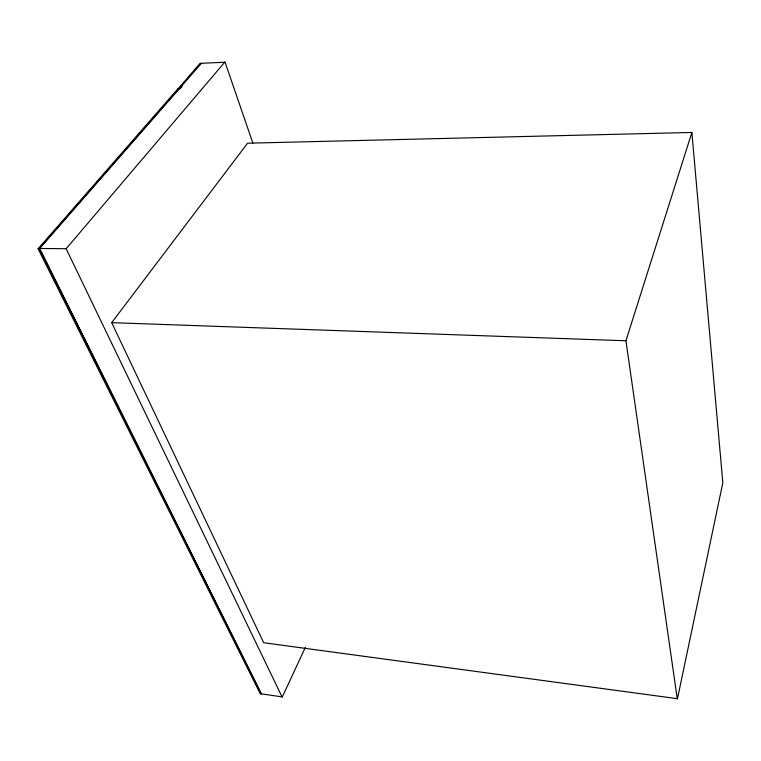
<?xml version="1.0" encoding="UTF-8"?>
<svg xmlns="http://www.w3.org/2000/svg" width="761" height="761" viewBox="0 0 761 761"><rect width="100%" height="100%" fill="white"/><g stroke="black" fill="none" stroke-linecap="round" stroke-linejoin="round"><path stroke-width="1.14" d="M677.718 697.552L722.826 482.759L691.882 132.452L247.572 143.201L111.686 322.664L263.677 642.731L677.471 698.703M180.376 86.278L200.038 63.334L201.684 63.429M177.893 89.104L180.433 86.012L181.793 85.679M677.29 698.998L625.932 340.776L691.882 132.452M305.294 647.525L282.312 696.924L261.423 693.851L39.696 248.457L201.484 63.268L225.075 62.25L252.861 143.087M261.404 693.747L261.232 693.918A1.36 1.18 79.3 0 1 260.291 693.775L38.088 248.78L177.456 89.275A1.598 1.332 -70.1 0 1 178.54 89.227L178.73 89.475M39.696 248.457L66.15 248.733L224.895 62.012M177.893 88.98C179.9 89.941 184.504 84.49 180.433 86.012M38.05 248.438L39.258 248.447L178.54 89.227M111.686 322.664L625.932 340.776M39.258 248.447L261.232 693.918M66.15 248.733L282.141 697.095"/></g></svg>
